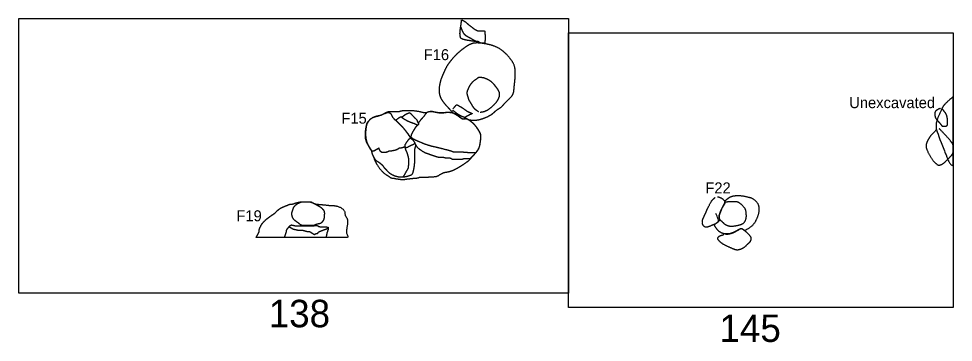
# Model space of a CAD drawing. Extents: x -623 to -500, y -307 to -252.
# Drawn here: x -517.11 to -500.11, y -277.3 to -271.4 of the extents above; entities that cross this region are included whole.
import ezdxf

# ---------------------------------------------------------------- set-up
doc = ezdxf.new("R2010")
doc.units = 0
for name, color, linetype in [('Feature Numbers', 7, 'Continuous'), ('Posthole', 7, 'Continuous'), ('Postmold', 7, 'Continuous'), ('Quadrat Lines', 7, 'Continuous'), ('Quadrat Numbers', 7, 'Continuous'), ('Stone', 7, 'Continuous')]:
    doc.layers.add(name, color=color, linetype=linetype)

msp = doc.modelspace()

# ---------------------------------------------------------------- linework, layer by layer
at = {"layer": 'Posthole'}
for points in [[(-508.938, -273.238), (-508.886, -273.246), (-508.835, -273.254), (-508.771, -273.247), (-508.694, -273.229), (-508.598, -273.194), (-508.516, -273.15), (-508.465, -273.11), (-508.426, -273.072), (-508.367, -273.033), (-508.327, -273.007), (-508.275, -272.947), (-508.209, -272.879), (-508.144, -272.82), (-508.105, -272.748), (-508.097, -272.639), (-508.084, -272.536), (-508.078, -272.435), (-508.078, -272.314), (-508.11, -272.212), (-508.163, -272.136), (-508.235, -272.052), (-508.296, -271.995), (-508.376, -271.936), (-508.494, -271.887), (-508.596, -271.862), (-508.69, -271.847), (-508.79, -271.841), (-508.87, -271.853), (-508.934, -271.886), (-508.991, -271.924), (-509.054, -271.969), (-509.117, -272.023), (-509.174, -272.076), (-509.259, -272.175), (-509.322, -272.263), (-509.359, -272.339), (-509.395, -272.421), (-509.427, -272.498), (-509.443, -272.556), (-509.462, -272.649), (-509.465, -272.737), (-509.442, -272.834), (-509.399, -272.902), (-509.346, -272.97), (-509.294, -273.024), (-509.234, -273.092), (-509.186, -273.132), (-509.161, -273.142), (-509.132, -273.161), (-509.107, -273.18), (-509.076, -273.202), (-509.057, -273.216), (-509.04, -273.225), (-509.023, -273.229), (-508.996, -273.224), (-508.979, -273.221), (-508.965, -273.223), (-508.953, -273.227)], [(-500.11, -272.819), (-500.239, -272.928), (-500.307, -273.009), (-500.421, -273.267), (-500.421, -273.39), (-500.421, -273.421), (-500.206, -273.983), (-500.163, -274.053), (-500.11, -274.086), (-500.11, -274.064), (-500.11, -273.905), (-500.11, -273.795), (-500.11, -273.684), (-500.11, -273.476), (-500.11, -273.322), (-500.11, -273.132), (-500.11, -272.998), (-500.11, -272.902), (-500.11, -272.827)], [(-510.683, -273.859), (-510.653, -273.924), (-510.633, -273.988), (-510.577, -274.087), (-510.503, -274.182), (-510.428, -274.243), (-510.395, -274.26), (-510.361, -274.287), (-510.327, -274.305), (-510.283, -274.307), (-510.246, -274.317), (-510.187, -274.324), (-510.118, -274.334), (-510.059, -274.322), (-509.991, -274.315), (-509.945, -274.308), (-509.892, -274.309), (-509.84, -274.298), (-509.807, -274.285), (-509.746, -274.291), (-509.668, -274.285), (-509.581, -274.281), (-509.493, -274.273), (-509.419, -274.221), (-509.355, -274.196), (-509.3, -274.192), (-509.236, -274.174), (-509.152, -274.136), (-509.044, -274.072), (-508.951, -274.008), (-508.891, -273.957), (-508.869, -273.921), (-508.8, -273.849), (-508.769, -273.809), (-508.731, -273.747), (-508.721, -273.701), (-508.711, -273.642), (-508.704, -273.576), (-508.705, -273.512), (-508.725, -273.465), (-508.763, -273.406), (-508.815, -273.336), (-508.88, -273.275), (-508.92, -273.25), (-508.95, -273.23), (-508.973, -273.221), (-508.989, -273.222), (-509.012, -273.229), (-509.031, -273.229), (-509.033, -273.229), (-509.053, -273.219), (-509.086, -273.196), (-509.115, -273.172), (-509.136, -273.158), (-509.171, -273.139), (-509.213, -273.119), (-509.269, -273.112), (-509.307, -273.108), (-509.343, -273.112), (-509.398, -273.118), (-509.451, -273.118), (-509.509, -273.111), (-509.566, -273.098), (-509.605, -273.088), (-509.638, -273.097), (-509.675, -273.104), (-509.703, -273.122), (-509.759, -273.111), (-509.829, -273.093), (-509.932, -273.079), (-510.034, -273.077), (-510.108, -273.078), (-510.153, -273.085), (-510.207, -273.1), (-510.267, -273.1), (-510.334, -273.093), (-510.406, -273.102), (-510.451, -273.125), (-510.483, -273.145), (-510.544, -273.169), (-510.6, -273.178), (-510.659, -273.198), (-510.713, -273.23), (-510.755, -273.273), (-510.785, -273.34), (-510.792, -273.384), (-510.798, -273.431), (-510.802, -273.494), (-510.797, -273.573), (-510.788, -273.618), (-510.774, -273.662), (-510.739, -273.731), (-510.714, -273.772), (-510.691, -273.81), (-510.688, -273.842)], [(-504.271, -274.726), (-504.221, -274.685), (-504.17, -274.644), (-504.088, -274.623), (-503.968, -274.623), (-503.875, -274.642), (-503.763, -274.669), (-503.681, -274.738), (-503.646, -274.819), (-503.646, -274.937), (-503.695, -275.073), (-503.762, -275.174), (-503.87, -275.244), (-503.907, -275.263), (-503.936, -275.239), (-503.962, -275.226), (-503.98, -275.226), (-504.016, -275.246), (-504.075, -275.28), (-504.127, -275.304), (-504.188, -275.322), (-504.233, -275.322), (-504.283, -275.322), (-504.365, -275.286), (-504.417, -275.227), (-504.452, -275.171), (-504.452, -275.146), (-504.42, -275.125), (-504.386, -275.098), (-504.372, -275.073), (-504.43, -274.951)], [(-512.79, -275.387), (-512.771, -275.349), (-512.743, -275.303), (-512.733, -275.264), (-512.733, -275.229), (-512.712, -275.191), (-512.694, -275.151), (-512.659, -275.108), (-512.605, -275.054), (-512.551, -275.013), (-512.501, -274.977), (-512.446, -274.942), (-512.415, -274.906), (-512.375, -274.871), (-512.326, -274.839), (-512.277, -274.821), (-512.224, -274.799), (-512.18, -274.779), (-512.128, -274.779), (-512.08, -274.761), (-512.028, -274.747), (-511.985, -274.737), (-511.938, -274.736), (-511.853, -274.735), (-511.815, -274.737), (-511.774, -274.748), (-511.716, -274.778), (-511.641, -274.784), (-511.521, -274.794), (-511.433, -274.806), (-511.358, -274.806), (-511.313, -274.816), (-511.266, -274.834), (-511.222, -274.861), (-511.187, -274.894), (-511.175, -274.937), (-511.175, -274.978), (-511.148, -275.02), (-511.128, -275.064), (-511.128, -275.142), (-511.142, -275.224), (-511.151, -275.266), (-511.145, -275.316), (-511.127, -275.35), (-511.119, -275.379), (-511.138, -275.387), (-511.459, -275.387), (-511.925, -275.387), (-512.271, -275.387), (-512.4, -275.387), (-512.57, -275.387), (-512.718, -275.387), (-512.783, -275.387)]]:
    msp.add_open_spline(points, degree=2, dxfattribs=at)
at = {"layer": 'Postmold'}
for points in [[(-508.717, -273.103), (-508.662, -273.098), (-508.591, -273.071), (-508.527, -273.026), (-508.454, -272.959), (-508.407, -272.905), (-508.377, -272.849), (-508.359, -272.796), (-508.367, -272.735), (-508.398, -272.682), (-508.431, -272.639), (-508.473, -272.586), (-508.52, -272.544), (-508.57, -272.513), (-508.631, -272.484), (-508.69, -272.473), (-508.742, -272.466), (-508.776, -272.496), (-508.837, -272.537), (-508.882, -272.582), (-508.915, -272.635), (-508.936, -272.68), (-508.952, -272.715), (-508.96, -272.754), (-508.952, -272.791), (-508.937, -272.835), (-508.928, -272.874), (-508.902, -272.917), (-508.88, -272.952), (-508.859, -272.991), (-508.832, -273.026), (-508.809, -273.05), (-508.776, -273.071), (-508.745, -273.093)], [(-509.215, -273.045), (-509.178, -273.008), (-509.145, -272.962), (-509.112, -272.983), (-509.057, -273.012), (-509.002, -273.052), (-508.947, -273.09), (-508.898, -273.111), (-508.852, -273.131), (-508.902, -273.147), (-508.93, -273.165), (-508.962, -273.18), (-508.995, -273.204), (-509.048, -273.182), (-509.091, -273.161), (-509.148, -273.121), (-509.187, -273.092), (-509.217, -273.07)], [(-510.676, -273.818), (-510.704, -273.793), (-510.738, -273.731), (-510.784, -273.651), (-510.805, -273.569), (-510.803, -273.464), (-510.79, -273.365), (-510.772, -273.295), (-510.731, -273.248), (-510.688, -273.207), (-510.616, -273.182), (-510.55, -273.169), (-510.467, -273.133), (-510.406, -273.109), (-510.354, -273.113), (-510.329, -273.155), (-510.305, -273.203), (-510.276, -273.232), (-510.261, -273.246), (-510.248, -273.251), (-510.142, -273.36), (-510.113, -273.391), (-510.079, -273.433), (-510.027, -273.501), (-509.995, -273.551), (-509.977, -273.579), (-510.003, -273.591), (-510.028, -273.611), (-510.05, -273.647), (-510.068, -273.667), (-510.082, -273.694), (-510.088, -273.718), (-510.089, -273.735), (-510.103, -273.743), (-510.122, -273.751), (-510.157, -273.759), (-510.184, -273.76), (-510.197, -273.767), (-510.215, -273.778), (-510.244, -273.793), (-510.285, -273.804), (-510.319, -273.81), (-510.343, -273.814), (-510.37, -273.814), (-510.389, -273.822), (-510.415, -273.835), (-510.44, -273.836), (-510.479, -273.836), (-510.508, -273.836), (-510.52, -273.829), (-510.532, -273.812), (-510.55, -273.784), (-510.554, -273.757), (-510.569, -273.767), (-510.604, -273.786), (-510.638, -273.807), (-510.667, -273.816)], [(-511.906, -274.738), (-511.812, -274.731), (-511.754, -274.755), (-511.687, -274.797), (-511.635, -274.822), (-511.59, -274.857), (-511.563, -274.892), (-511.55, -274.926), (-511.55, -274.969), (-511.556, -275), (-511.556, -275.042), (-511.568, -275.074), (-511.599, -275.116), (-511.619, -275.132), (-511.68, -275.144), (-511.729, -275.162), (-511.761, -275.171), (-511.803, -275.17), (-511.854, -275.17), (-511.908, -275.169), (-511.97, -275.166), (-511.993, -275.147), (-512.026, -275.121), (-512.062, -275.096), (-512.098, -275.068), (-512.129, -275.025), (-512.141, -274.976), (-512.141, -274.928), (-512.124, -274.891), (-512.115, -274.855), (-512.102, -274.828), (-512.075, -274.798), (-512.042, -274.77), (-512.008, -274.755), (-511.977, -274.741), (-511.946, -274.735)], [(-504.268, -274.74), (-504.203, -274.731), (-504.123, -274.731), (-504.038, -274.728), (-503.958, -274.787), (-503.892, -274.865), (-503.88, -274.959), (-503.88, -275.036), (-503.915, -275.126), (-503.989, -275.162), (-504.08, -275.181), (-504.179, -275.189), (-504.256, -275.158), (-504.316, -275.097), (-504.349, -275.075), (-504.373, -275.017), (-504.365, -274.973), (-504.35, -274.925), (-504.322, -274.866), (-504.298, -274.82), (-504.283, -274.79), (-504.273, -274.774), (-504.265, -274.754), (-504.265, -274.745)]]:
    msp.add_open_spline(points, degree=2, dxfattribs=at)
at = {"layer": 'Quadrat Lines'}
for points in [[(-517.11, -271.4), (-507.11, -271.4), (-507.11, -276.4), (-517.11, -276.4)], [(-507.11, -271.66), (-500.11, -271.66), (-500.11, -276.66), (-507.11, -276.66)]]:
    msp.add_lwpolyline(points, close=True, dxfattribs=at)
at = {"layer": 'Stone'}
for points in [[(-509.047, -271.424), (-509.006, -271.443), (-508.958, -271.479), (-508.914, -271.52), (-508.862, -271.557), (-508.829, -271.586), (-508.793, -271.606), (-508.755, -271.623), (-508.703, -271.624), (-508.652, -271.625), (-508.632, -271.622), (-508.628, -271.686), (-508.626, -271.746), (-508.628, -271.791), (-508.629, -271.82), (-508.628, -271.845), (-508.677, -271.85), (-508.705, -271.845), (-508.728, -271.833), (-508.755, -271.814), (-508.823, -271.815), (-508.899, -271.802), (-508.982, -271.789), (-509.041, -271.773), (-509.069, -271.759), (-509.08, -271.719), (-509.084, -271.67), (-509.08, -271.615), (-509.073, -271.567), (-509.064, -271.51), (-509.057, -271.458), (-509.056, -271.423)], [(-509.071, -271.547), (-509.053, -271.597), (-509.034, -271.645), (-508.998, -271.694), (-508.948, -271.724), (-508.906, -271.744), (-508.869, -271.769), (-508.837, -271.786), (-508.806, -271.803), (-508.771, -271.818)], [(-510.253, -273.251), (-510.226, -273.229), (-510.192, -273.205), (-510.165, -273.186), (-510.15, -273.189), (-510.123, -273.18), (-510.094, -273.159), (-510.062, -273.135), (-510.021, -273.121), (-510.002, -273.107), (-509.957, -273.152), (-509.92, -273.193), (-509.891, -273.22), (-509.868, -273.243), (-509.851, -273.292), (-509.831, -273.319), (-509.852, -273.341), (-509.876, -273.359), (-509.901, -273.392), (-509.93, -273.441), (-509.959, -273.492), (-509.975, -273.528), (-509.975, -273.57), (-509.975, -273.583), (-509.999, -273.544), (-510.021, -273.51), (-510.046, -273.476), (-510.073, -273.441), (-510.104, -273.4), (-510.134, -273.368), (-510.166, -273.338), (-510.195, -273.307), (-510.215, -273.285), (-510.231, -273.269), (-510.244, -273.258)], [(-509.888, -273.7), (-509.863, -273.746), (-509.806, -273.787), (-509.744, -273.83), (-509.676, -273.857), (-509.612, -273.878), (-509.574, -273.893), (-509.521, -273.909), (-509.471, -273.924), (-509.426, -273.924), (-509.382, -273.924), (-509.338, -273.937), (-509.293, -273.937), (-509.254, -273.937), (-509.225, -273.962), (-509.168, -273.962), (-509.106, -273.962), (-509.045, -273.962), (-509.018, -273.949), (-508.972, -273.949), (-508.919, -273.949), (-508.898, -273.949), (-508.849, -273.904), (-508.804, -273.854), (-508.772, -273.816), (-508.737, -273.766), (-508.718, -273.694), (-508.702, -273.579), (-508.702, -273.507), (-508.729, -273.457), (-508.756, -273.411), (-508.792, -273.363), (-508.823, -273.325), (-508.877, -273.279), (-508.945, -273.233), (-508.976, -273.216), (-509.017, -273.231), (-509.045, -273.228), (-509.095, -273.184), (-509.15, -273.147), (-509.203, -273.121), (-509.275, -273.109), (-509.319, -273.109), (-509.39, -273.121), (-509.457, -273.121), (-509.528, -273.108), (-509.587, -273.095), (-509.639, -273.095), (-509.688, -273.109), (-509.712, -273.138), (-509.74, -273.182), (-509.788, -273.232), (-509.83, -273.285), (-509.842, -273.305), (-509.832, -273.325), (-509.876, -273.356), (-509.912, -273.411), (-509.951, -273.478), (-509.97, -273.516), (-509.976, -273.542), (-509.975, -273.564), (-509.976, -273.584), (-509.941, -273.604), (-509.919, -273.642), (-509.902, -273.672)], [(-500.341, -273.031), (-500.405, -273.06), (-500.447, -273.096), (-500.447, -273.169), (-500.426, -273.227), (-500.381, -273.274), (-500.34, -273.322), (-500.311, -273.364), (-500.231, -273.358), (-500.213, -273.333), (-500.213, -273.259), (-500.224, -273.172), (-500.251, -273.118), (-500.291, -273.069), (-500.321, -273.028)], [(-510.15, -273.189), (-510.125, -273.211), (-510.087, -273.234), (-510.044, -273.258), (-509.999, -273.28), (-509.939, -273.301), (-509.892, -273.317), (-509.854, -273.341)], [(-500.409, -273.418), (-500.479, -273.482), (-500.547, -273.565), (-500.592, -273.652), (-500.614, -273.734), (-500.559, -273.86), (-500.489, -273.979), (-500.407, -274.058), (-500.367, -274.073), (-500.288, -274.04), (-500.223, -273.973), (-500.144, -273.895), (-500.111, -273.845), (-500.111, -273.76), (-500.111, -273.695), (-500.161, -273.625), (-500.245, -273.53), (-500.345, -273.422), (-500.366, -273.406)], [(-510.687, -273.826), (-510.687, -273.856), (-510.66, -273.907), (-510.632, -273.962), (-510.594, -273.996), (-510.559, -274.014), (-510.529, -274.039), (-510.491, -274.072), (-510.47, -274.105), (-510.433, -274.145), (-510.403, -274.178), (-510.363, -274.214), (-510.323, -274.239), (-510.283, -274.257), (-510.244, -274.271), (-510.197, -274.281), (-510.145, -274.281), (-510.097, -274.281), (-510.052, -274.272), (-509.999, -274.257), (-509.95, -274.236), (-509.934, -274.196), (-509.924, -274.153), (-509.913, -274.087), (-509.905, -274.013), (-509.905, -273.923), (-509.905, -273.849), (-509.905, -273.777), (-509.893, -273.734), (-509.882, -273.709), (-509.894, -273.685), (-509.905, -273.676), (-509.931, -273.693), (-509.959, -273.705), (-509.982, -273.715), (-510.004, -273.725), (-510.025, -273.738), (-510.049, -273.752), (-510.084, -273.749), (-510.098, -273.738), (-510.122, -273.752), (-510.158, -273.759), (-510.188, -273.759), (-510.208, -273.773), (-510.232, -273.789), (-510.265, -273.799), (-510.294, -273.806), (-510.334, -273.813), (-510.372, -273.813), (-510.392, -273.825), (-510.417, -273.836), (-510.448, -273.836), (-510.49, -273.836), (-510.512, -273.836), (-510.528, -273.821), (-510.542, -273.795), (-510.555, -273.766), (-510.555, -273.758), (-510.584, -273.777), (-510.612, -273.791), (-510.634, -273.806), (-510.663, -273.817), (-510.682, -273.817)], [(-508.797, -273.845), (-508.899, -273.846), (-509.011, -273.834), (-509.118, -273.834), (-509.198, -273.834), (-509.262, -273.807), (-509.367, -273.781), (-509.496, -273.748), (-509.606, -273.724), (-509.714, -273.69), (-509.829, -273.641), (-509.916, -273.605), (-509.976, -273.564)], [(-510.115, -274.28), (-510.084, -274.234), (-510.056, -274.179), (-510.025, -274.135), (-510.016, -274.086), (-510.016, -273.999), (-510.016, -273.932), (-510.03, -273.889), (-510.045, -273.838), (-510.075, -273.78), (-510.076, -273.75)], [(-504.397, -274.644), (-504.328, -274.662), (-504.279, -274.711), (-504.266, -274.735), (-504.266, -274.769), (-504.318, -274.851), (-504.353, -274.938), (-504.376, -275.003), (-504.358, -275.073), (-504.415, -275.13), (-504.492, -275.161), (-504.547, -275.189), (-504.625, -275.207), (-504.674, -275.151), (-504.676, -275.071), (-504.637, -274.988), (-504.599, -274.903), (-504.567, -274.833), (-504.513, -274.729), (-504.474, -274.683), (-504.443, -274.658)], [(-512.273, -275.387), (-512.267, -275.362), (-512.257, -275.332), (-512.242, -275.293), (-512.236, -275.254), (-512.23, -275.239), (-512.218, -275.224), (-512.203, -275.204), (-512.192, -275.191), (-512.176, -275.179), (-512.163, -275.159), (-512.136, -275.159), (-512.106, -275.166), (-512.084, -275.174), (-512.041, -275.174), (-511.971, -275.174), (-511.92, -275.174), (-511.859, -275.174), (-511.798, -275.174), (-511.758, -275.174), (-511.708, -275.169), (-511.673, -275.169), (-511.653, -275.189), (-511.58, -275.193), (-511.521, -275.193), (-511.48, -275.199), (-511.479, -275.215), (-511.479, -275.233), (-511.492, -275.272), (-511.507, -275.319), (-511.513, -275.354), (-511.518, -275.376), (-511.52, -275.387), (-511.568, -275.387), (-511.656, -275.387), (-511.778, -275.387), (-511.975, -275.387), (-512.097, -275.387), (-512.154, -275.387), (-512.216, -275.387), (-512.251, -275.387), (-512.27, -275.387)], [(-512.192, -275.191), (-512.157, -275.209), (-512.117, -275.235), (-512.053, -275.246), (-512.022, -275.257), (-511.968, -275.252), (-511.919, -275.259), (-511.869, -275.277), (-511.819, -275.277), (-511.786, -275.297), (-511.734, -275.337), (-511.702, -275.314), (-511.675, -275.314), (-511.651, -275.282), (-511.599, -275.263), (-511.544, -275.241), (-511.505, -275.228), (-511.479, -275.215)], [(-504.255, -275.326), (-504.209, -275.326), (-504.131, -275.309), (-504.07, -275.275), (-504.025, -275.254), (-503.988, -275.224), (-503.953, -275.224), (-503.89, -275.273), (-503.826, -275.334), (-503.791, -275.385), (-503.791, -275.422), (-503.808, -275.471), (-503.863, -275.518), (-503.911, -275.568), (-503.969, -275.601), (-504.04, -275.62), (-504.107, -275.6), (-504.197, -275.558), (-504.282, -275.518), (-504.338, -275.481), (-504.393, -275.426), (-504.393, -275.389), (-504.37, -275.362), (-504.325, -275.345), (-504.296, -275.338), (-504.284, -275.329)]]:
    msp.add_open_spline(points, degree=2, dxfattribs=at)

# ---------------------------------------------------------------- texts
at = {"layer": 'Feature Numbers'}
for s, p in [('F16', (-509.742, -272.156)), ('Unexcavated', (-502.003, -273.03)), ('F15', (-511.24, -273.313)), ('F22', (-504.62, -274.583)), ('F19', (-513.15, -275.091))]:
    msp.add_text(s, height=0.2, dxfattribs=at).set_placement(p)
at = {"layer": 'Quadrat Numbers'}
for s, p in [('138', (-512.562, -277.022)), ('145', (-504.363, -277.29))]:
    msp.add_text(s, height=0.5, dxfattribs=at).set_placement(p)

doc.saveas('drawing.dxf')
